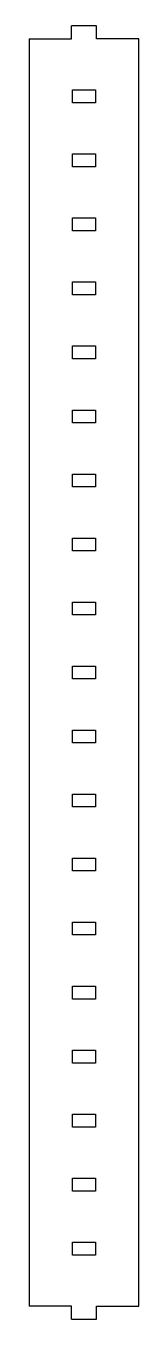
# Model space of a CAD drawing. Extents: x 182 to 210, y 93 to 427.
import ezdxf

# ---------------------------------------------------------------- set-up
doc = ezdxf.new("R2010")
doc.units = 0
doc.layers.add('Shape2DView006', color=7, linetype='CONTINUOUS')

msp = doc.modelspace()

# ---------------------------------------------------------------- linework, layer by layer
at = {"layer": 'Shape2DView006'}
for p, q in [((181.5, 423.3), (181.5, 96.6)), ((181.5, 423.3), (192.35, 423.3)), ((192.35, 423.3), (192.35, 426.6)), ((198.85, 426.6), (192.35, 426.6)), ((198.85, 423.3), (198.85, 426.6)), ((209.7, 423.3), (198.85, 423.3)), ((209.7, 96.6), (209.7, 423.3)), ((192.6, 406.8), (192.6, 410.1)), ((192.6, 410.1), (198.6, 410.1)), ((198.6, 410.1), (198.6, 406.8)), ((198.6, 406.8), (192.6, 406.8)), ((192.6, 390.3), (192.6, 393.6)), ((192.6, 393.6), (198.6, 393.6)), ((198.6, 393.6), (198.6, 390.3)), ((198.6, 390.3), (192.6, 390.3)), ((192.6, 373.8), (192.6, 377.1)), ((192.6, 377.1), (198.6, 377.1)), ((198.6, 377.1), (198.6, 373.8)), ((198.6, 373.8), (192.6, 373.8)), ((192.6, 357.3), (192.6, 360.6)), ((192.6, 360.6), (198.6, 360.6)), ((198.6, 360.6), (198.6, 357.3)), ((198.6, 357.3), (192.6, 357.3)), ((192.6, 340.8), (192.6, 344.1)), ((192.6, 344.1), (198.6, 344.1)), ((198.6, 344.1), (198.6, 340.8)), ((198.6, 340.8), (192.6, 340.8)), ((192.6, 324.3), (192.6, 327.6)), ((192.6, 327.6), (198.6, 327.6)), ((198.6, 327.6), (198.6, 324.3)), ((198.6, 324.3), (192.6, 324.3)), ((192.6, 307.8), (192.6, 311.1)), ((192.6, 311.1), (198.6, 311.1)), ((198.6, 311.1), (198.6, 307.8)), ((198.6, 307.8), (192.6, 307.8)), ((192.6, 291.3), (192.6, 294.6)), ((192.6, 294.6), (198.6, 294.6)), ((198.6, 294.6), (198.6, 291.3)), ((198.6, 291.3), (192.6, 291.3)), ((192.6, 274.8), (192.6, 278.1)), ((192.6, 278.1), (198.6, 278.1)), ((198.6, 278.1), (198.6, 274.8)), ((198.6, 274.8), (192.6, 274.8)), ((192.6, 258.3), (192.6, 261.6)), ((192.6, 261.6), (198.6, 261.6)), ((198.6, 261.6), (198.6, 258.3)), ((198.6, 258.3), (192.6, 258.3)), ((192.6, 241.8), (192.6, 245.1)), ((192.6, 245.1), (198.6, 245.1)), ((198.6, 245.1), (198.6, 241.8)), ((198.6, 241.8), (192.6, 241.8)), ((192.6, 225.3), (192.6, 228.6)), ((192.6, 228.6), (198.6, 228.6)), ((198.6, 228.6), (198.6, 225.3)), ((198.6, 225.3), (192.6, 225.3)), ((192.6, 208.8), (192.6, 212.1)), ((192.6, 212.1), (198.6, 212.1)), ((198.6, 212.1), (198.6, 208.8)), ((198.6, 208.8), (192.6, 208.8)), ((192.6, 192.3), (192.6, 195.6)), ((192.6, 195.6), (198.6, 195.6)), ((198.6, 195.6), (198.6, 192.3)), ((198.6, 192.3), (192.6, 192.3)), ((192.6, 175.8), (192.6, 179.1)), ((192.6, 179.1), (198.6, 179.1)), ((198.6, 179.1), (198.6, 175.8)), ((198.6, 175.8), (192.6, 175.8)), ((192.6, 159.3), (192.6, 162.6)), ((192.6, 162.6), (198.6, 162.6)), ((198.6, 162.6), (198.6, 159.3)), ((198.6, 159.3), (192.6, 159.3)), ((192.6, 142.8), (192.6, 146.1)), ((192.6, 146.1), (198.6, 146.1)), ((198.6, 146.1), (198.6, 142.8)), ((198.6, 142.8), (192.6, 142.8)), ((192.6, 126.3), (192.6, 129.6)), ((192.6, 129.6), (198.6, 129.6)), ((198.6, 129.6), (198.6, 126.3)), ((198.6, 126.3), (192.6, 126.3)), ((192.6, 109.8), (192.6, 113.1)), ((192.6, 113.1), (198.6, 113.1)), ((198.6, 113.1), (198.6, 109.8)), ((198.6, 109.8), (192.6, 109.8)), ((192.35, 96.6), (181.5, 96.6)), ((192.35, 93.3), (192.35, 96.6)), ((198.85, 93.3), (198.85, 96.6)), ((198.85, 96.6), (209.7, 96.6)), ((192.35, 93.3), (198.85, 93.3))]:
    msp.add_line(p, q, dxfattribs=at)

doc.saveas('drawing.dxf')
